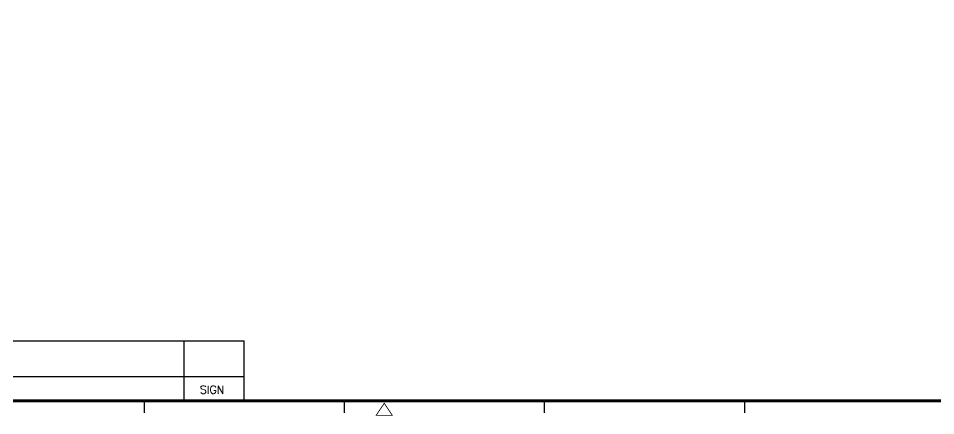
# Model space of a CAD drawing. Extents: x -1638 to -494, y -74 to 314.
# Drawn here: x -1515.3 to -1286.2, y -73.6 to 25.6 of the extents above; entities that cross this region are included whole.
import ezdxf
from ezdxf.enums import TextEntityAlignment as Align

# ---------------------------------------------------------------- set-up
doc = ezdxf.new("R2010")
doc.units = 0
doc.layers.get('0').update_dxf_attribs({"linetype": 'CONTINUOUS'})
doc.styles.add('SIM', font='simplex')

msp = doc.modelspace()

# ---------------------------------------------------------------- linework, layer by layer
for p, q in [((-1633.94, -54.92), (-1458.94, -54.92)), ((-1473.94, -69.92), (-1473.94, -54.92)), ((-1458.94, -69.92), (-1458.94, -54.92)), ((-1458.94, -63.92), (-1627.94, -63.92)), ((-1483.94, -69.92), (-1483.94, -72.92)), ((-1433.94, -69.92), (-1433.94, -72.92)), ((-1383.94, -69.92), (-1383.94, -72.92)), ((-1333.94, -69.92), (-1333.94, -72.92))]:
    msp.add_line(p, q)
for points, const_width in [([(-1083.94, 310.08), (-1633.94, 310.08), (-1633.94, -69.92), (-1083.94, -69.92)], 0.8), ([(-1423.94, -70.52), (-1421.94, -73.52), (-1425.94, -73.52)], 0.2)]:
    msp.add_lwpolyline(points, close=True, dxfattribs=dict(const_width=const_width))

# ---------------------------------------------------------------- texts
at = {"style": 'SIM'}
msp.add_text('SIGN', height=2, dxfattribs=at).set_placement((-1466.94, -67.14), align=Align.MIDDLE)

doc.saveas('drawing.dxf')
